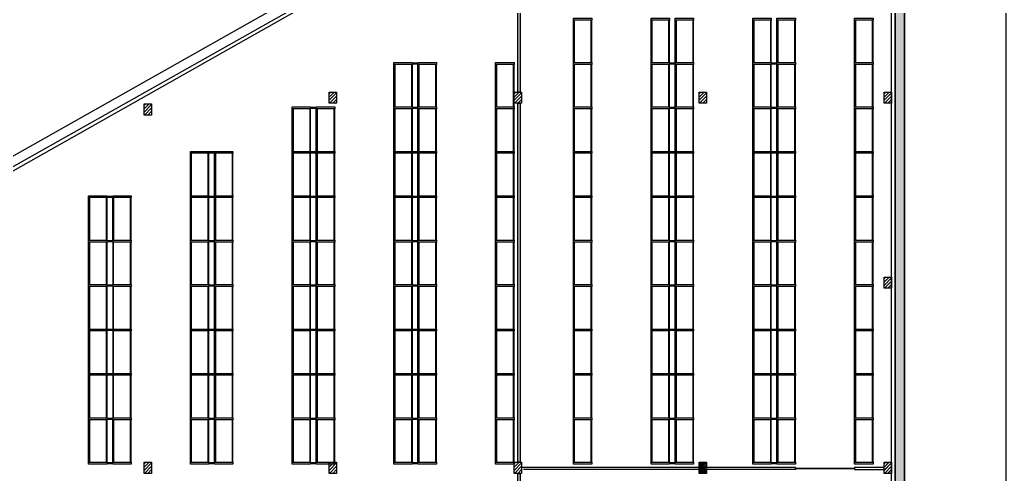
# Model space of a CAD drawing. Header units: millimetres. Extents: x 111.4 to 201.3, y 71.6 to 170.2.
# Drawn here: x 147.9 to 201.3, y 111.8 to 136.3 of the extents above; entities that cross this region are included whole.
import ezdxf

# ---------------------------------------------------------------- set-up
doc = ezdxf.new("R2010")
doc.units = ezdxf.units.MM
doc.layers.add('CIVIL-ARQ', color=8, linetype='Continuous')

# ---------------------------------------------------------------- blocks, each defined once
blk = doc.blocks.new('A$C3E6B7836')
h = blk.add_hatch()
h.set_pattern_fill('ANSI31', color=256, style=0)
h.set_pattern_definition([(45, (-13.37838, -34.88476), (-0.08838835, 0.08838835), [])])
h.paths.add_polyline_path([(-0.2, -0.3), (-0.2, 0.3), (0.2, 0.3), (0.2, -0.3)])
blk.add_lwpolyline([(-0.2, -0.3), (-0.2, 0.3), (0.2, 0.3), (0.2, -0.3), (-0.2, -0.3)])

msp = doc.modelspace()

# ---------------------------------------------------------------- hatches: boundary and pattern name
at = {"layer": 'CIVIL-ARQ'}
h = msp.add_hatch(color=256, dxfattribs=at)
h.dxf.hatch_style = 1
h.paths.add_polyline_path([(192.356796, 81.119852), (192.356796, 81.619852), (195.256796, 81.619852), (195.256796, 149.719852), (192.640485, 149.719852), (192.640485, 150.219852), (195.756796, 150.219852), (195.756796, 81.119852)])
for points in [[(174.856796, 132.419852), (174.856796, 141.819852), (174.976796, 141.819852), (174.976796, 132.419852)], [(174.856796, 112.419852), (174.856796, 131.819852), (174.976796, 131.819852), (174.976796, 112.419852)], [(174.856796, 92.419852), (174.856796, 111.819852), (174.976796, 111.819852), (174.976796, 92.419852)]]:
    msp.add_hatch(color=256, dxfattribs=at).paths.add_polyline_path(points)
h = msp.add_hatch(dxfattribs=at)
h.set_pattern_fill('ANSI31', color=256, style=0)
h.set_pattern_definition([(45, (151.47842, 97.23509), (-0.08838835, 0.08838835), [])])
h.paths.add_polyline_path([(164.656796, 131.819852), (164.656796, 132.419852), (165.056796, 132.419852), (165.056796, 131.819852)])
h = msp.add_hatch(dxfattribs=at)
h.set_pattern_fill('ANSI31', color=256, style=0)
h.set_pattern_definition([(45, (161.47842, 97.23509), (-0.08838835, 0.08838835), [])])
h.paths.add_polyline_path([(174.656796, 131.819852), (174.656796, 132.419852), (175.056796, 132.419852), (175.056796, 131.819852)])
h = msp.add_hatch(dxfattribs=at)
h.set_pattern_fill('ANSI31', color=256, style=0)
h.set_pattern_definition([(45, (171.47842, 97.23509), (-0.08838835, 0.08838835), [])])
h.paths.add_polyline_path([(184.656796, 131.819852), (184.656796, 132.419852), (185.056796, 132.419852), (185.056796, 131.819852)])
h = msp.add_hatch(dxfattribs=at)
h.set_pattern_fill('ANSI31', color=256, style=0)
h.set_pattern_definition([(45, (181.47842, 97.23509), (-0.08838835, 0.08838835), [])])
h.paths.add_polyline_path([(194.656796, 131.819852), (194.656796, 132.419852), (195.056796, 132.419852), (195.056796, 131.819852)])
h = msp.add_hatch(dxfattribs=at)
h.set_pattern_fill('ANSI31', color=256, style=0)
h.set_pattern_definition([(45, (141.47842, 96.59961), (-0.08838835, 0.08838835), [])])
h.paths.add_polyline_path([(154.656796, 131.184368), (154.656796, 131.784368), (155.056796, 131.784368), (155.056796, 131.184368)])
h = msp.add_hatch(dxfattribs=at)
h.set_pattern_fill('ANSI31', color=256, style=0)
h.set_pattern_definition([(45, (181.47842, 87.23509), (-0.08838835, 0.08838835), [])])
h.paths.add_polyline_path([(194.656796, 121.819852), (194.656796, 122.419852), (195.056796, 122.419852), (195.056796, 121.819852)])
h = msp.add_hatch(dxfattribs=at)
h.set_pattern_fill('ANSI31', color=256, style=0)
h.set_pattern_definition([(45, (141.47842, 77.23509), (-0.08838835, 0.08838835), [])])
h.paths.add_polyline_path([(154.656796, 111.819852), (154.656796, 112.419852), (155.056796, 112.419852), (155.056796, 111.819852)])
h = msp.add_hatch(dxfattribs=at)
h.set_pattern_fill('ANSI31', color=256, style=0)
h.set_pattern_definition([(45, (151.47842, 77.23509), (-0.08838835, 0.08838835), [])])
h.paths.add_polyline_path([(164.656796, 111.819852), (164.656796, 112.419852), (165.056796, 112.419852), (165.056796, 111.819852)])
h = msp.add_hatch(dxfattribs=at)
h.set_pattern_fill('ANSI31', color=256, style=0)
h.set_pattern_definition([(45, (171.47842, 77.23509), (-0.08838835, 0.08838835), [])])
h.paths.add_polyline_path([(184.656796, 111.819852), (184.656796, 112.419852), (185.056796, 112.419852), (185.056796, 111.819852)])
h = msp.add_hatch(dxfattribs=at)
h.set_pattern_fill('ANSI31', color=256, style=0)
h.set_pattern_definition([(45, (181.47842, 77.23509), (-0.08838835, 0.08838835), [])])
h.paths.add_polyline_path([(194.656796, 111.819852), (194.656796, 112.419852), (195.056796, 112.419852), (195.056796, 111.819852)])

# ---------------------------------------------------------------- linework, layer by layer
for p, q in [((201.256796, 71.619852), (201.256796, 170.189852)), ((195.756796, 81.119852), (195.756796, 150.219852)), ((195.056796, 81.819852), (195.056796, 149.519852)), ((195.256796, 81.619852), (195.256796, 149.719852)), ((167.307099, 139.541328), (143.356796, 126.020995)), ((167.405418, 139.367163), (143.506796, 125.876005)), ((173.656796, 112.319852), (173.656796, 112.419852)), ((173.656796, 112.419852), (174.656796, 112.419852)), ((174.656796, 112.319852), (173.656796, 112.319852)), ((174.656796, 112.419852), (174.656796, 112.319852)), ((174.656796, 111.819852), (174.656796, 112.419852)), ((174.656796, 112.419852), (175.056796, 112.419852)), ((174.656796, 112.333779), (174.742869, 112.419852)), ((174.656796, 112.157002), (174.919646, 112.419852)), ((174.656796, 111.980225), (175.056796, 112.380225)), ((174.673199, 111.819852), (175.056796, 112.203449)), ((174.849976, 111.819852), (175.056796, 112.026672)), ((175.056796, 112.419852), (175.056796, 111.819852)), ((177.856795, 112.319852), (177.856795, 112.419852)), ((177.856795, 112.419852), (178.856795, 112.419852)), ((178.856795, 112.319852), (177.856795, 112.319852)), ((178.856795, 112.419852), (178.856795, 112.319852)), ((182.056796, 112.319852), (182.056796, 112.419852)), ((182.056796, 112.419852), (183.056796, 112.419852)), ((183.056796, 112.319852), (182.056796, 112.319852)), ((183.056796, 112.419852), (183.056796, 112.319852)), ((183.356796, 112.389852), (183.056796, 112.389852)), ((183.056796, 112.389852), (183.056796, 112.349852)), ((183.056796, 112.349852), (183.356796, 112.349852)), ((183.356795, 112.319852), (183.356795, 112.419852)), ((183.356795, 112.419852), (184.356795, 112.419852)), ((184.356795, 112.319852), (183.356795, 112.319852)), ((183.356796, 112.349852), (183.356796, 112.389852)), ((184.356795, 112.419852), (184.356795, 112.319852)), ((175.056796, 111.819852), (174.656796, 111.819852)), ((174.856796, 92.419852), (174.856796, 111.819852)), ((174.856796, 111.819852), (174.976796, 111.819852)), ((174.976796, 111.819852), (174.976796, 92.419852)), ((175.026752, 111.819852), (175.056796, 111.849895)), ((194.856796, 111.819852), (194.656796, 111.819852)), ((194.856796, 111.819852), (194.656796, 111.819852))]:
    msp.add_line(p, q, dxfattribs=at)
for points in [[(185.206243, 150.219852), (120.556796, 113.724196)], [(192.356796, 81.119852), (192.356796, 81.619852), (195.256796, 81.619852), (195.256796, 149.719852), (192.640485, 149.719852), (192.640485, 150.219852), (195.756796, 150.219852), (195.756796, 81.119852), (192.356796, 81.119852), (192.356796, 81.619852)], [(195.256796, 149.719852), (195.256796, 81.619852), (192.356796, 81.619852), (192.356796, 81.819852), (195.056796, 81.819852), (195.056796, 149.519852)], [(174.856796, 132.419852), (174.856796, 141.819852), (174.976796, 141.819852), (174.976796, 132.419852), (174.856796, 132.419852)], [(164.656796, 131.819852), (164.656796, 132.419852), (165.056796, 132.419852), (165.056796, 131.819852), (164.656796, 131.819852)], [(174.656796, 131.819852), (174.656796, 132.419852), (175.056796, 132.419852), (175.056796, 131.819852), (174.656796, 131.819852)], [(184.656796, 131.819852), (184.656796, 132.419852), (185.056796, 132.419852), (185.056796, 131.819852), (184.656796, 131.819852)], [(194.656796, 131.819852), (194.656796, 132.419852), (195.056796, 132.419852), (195.056796, 131.819852), (194.656796, 131.819852)], [(154.656796, 131.184368), (154.656796, 131.784368), (155.056796, 131.784368), (155.056796, 131.184368), (154.656796, 131.184368)], [(174.856796, 112.419852), (174.856796, 131.819852), (174.976796, 131.819852), (174.976796, 112.419852), (174.856796, 112.419852)], [(194.656796, 121.819852), (194.656796, 122.419852), (195.056796, 122.419852), (195.056796, 121.819852), (194.656796, 121.819852)], [(154.656796, 111.819852), (154.656796, 112.419852), (155.056796, 112.419852), (155.056796, 111.819852), (154.656796, 111.819852)], [(164.656796, 111.819852), (164.656796, 112.419852), (165.056796, 112.419852), (165.056796, 111.819852), (164.656796, 111.819852)], [(176.494956, 112.131896), (175.056796, 112.131896), (175.056796, 112.031896)], [(175.694956, 112.031896), (175.156796, 112.031896)], [(189.856795, 112.031896), (175.694956, 112.031896)], [(189.856795, 112.131896), (176.494956, 112.131896)], [(184.656796, 111.819852), (184.656796, 112.419852), (185.056796, 112.419852), (185.056796, 111.819852), (184.656796, 111.819852)], [(189.856795, 112.131896), (189.856795, 112.031896)], [(193.056796, 112.031896), (194.656796, 112.031896), (194.656796, 112.131896), (193.056796, 112.131896)], [(193.056796, 112.131896), (193.056796, 112.031896)], [(194.656796, 111.819852), (194.656796, 112.419852), (195.056796, 112.419852), (195.056796, 111.819852), (194.656796, 111.819852)]]:
    msp.add_lwpolyline(points, dxfattribs=at)
for points in [[(178.856795, 136.419852), (178.856795, 136.319852), (177.856795, 136.319852), (177.856795, 136.419852)], [(177.906795, 136.319852), (177.906795, 134.019852), (177.856795, 134.019852), (177.856795, 136.319852)], [(178.806795, 136.319852), (178.806795, 134.019852), (178.856795, 134.019852), (178.856795, 136.319852)], [(183.056796, 136.419852), (183.056796, 136.319852), (182.056796, 136.319852), (182.056796, 136.419852)], [(182.106796, 136.319852), (182.106796, 134.019852), (182.056796, 134.019852), (182.056796, 136.319852)], [(183.006796, 136.319852), (183.006796, 134.019852), (183.056796, 134.019852), (183.056796, 136.319852)], [(184.356795, 136.419852), (184.356795, 136.319852), (183.356795, 136.319852), (183.356795, 136.419852)], [(183.406795, 136.319852), (183.406795, 134.019852), (183.356795, 134.019852), (183.356795, 136.319852)], [(184.306795, 136.319852), (184.306795, 134.019852), (184.356795, 134.019852), (184.356795, 136.319852)], [(188.556796, 136.419852), (188.556796, 136.319852), (187.556796, 136.319852), (187.556796, 136.419852)], [(187.606796, 136.319852), (187.606796, 134.019852), (187.556796, 134.019852), (187.556796, 136.319852)], [(188.506796, 136.319852), (188.506796, 134.019852), (188.556796, 134.019852), (188.556796, 136.319852)], [(189.856795, 136.419852), (189.856795, 136.319852), (188.856795, 136.319852), (188.856795, 136.419852)], [(188.906795, 136.319852), (188.906795, 134.019852), (188.856795, 134.019852), (188.856795, 136.319852)], [(189.806795, 136.319852), (189.806795, 134.019852), (189.856795, 134.019852), (189.856795, 136.319852)], [(194.056796, 136.419852), (194.056796, 136.319852), (193.056796, 136.319852), (193.056796, 136.419852)], [(193.106796, 136.319852), (193.106796, 134.019852), (193.056796, 134.019852), (193.056796, 136.319852)], [(194.006796, 136.319852), (194.006796, 134.019852), (194.056796, 134.019852), (194.056796, 136.319852)], [(169.156796, 134.019852), (169.156796, 133.919852), (168.156796, 133.919852), (168.156796, 134.019852)], [(168.206796, 133.919852), (168.206796, 131.619852), (168.156796, 131.619852), (168.156796, 133.919852)], [(169.106796, 133.919852), (169.106796, 131.619852), (169.156796, 131.619852), (169.156796, 133.919852)], [(169.456796, 133.949852), (169.456796, 133.989852), (169.156796, 133.989852), (169.156796, 133.949852)], [(170.456795, 134.019852), (170.456795, 133.919852), (169.456795, 133.919852), (169.456795, 134.019852)], [(169.506795, 133.919852), (169.506795, 131.619852), (169.456795, 131.619852), (169.456795, 133.919852)], [(170.406795, 133.919852), (170.406795, 131.619852), (170.456795, 131.619852), (170.456795, 133.919852)], [(174.656796, 134.019852), (174.656796, 133.919852), (173.656796, 133.919852), (173.656796, 134.019852)], [(173.706796, 133.919852), (173.706796, 131.619852), (173.656796, 131.619852), (173.656796, 133.919852)], [(174.606796, 133.919852), (174.606796, 131.619852), (174.656796, 131.619852), (174.656796, 133.919852)], [(178.856795, 134.019852), (178.856795, 133.919852), (177.856795, 133.919852), (177.856795, 134.019852)], [(177.906795, 133.919852), (177.906795, 131.619852), (177.856795, 131.619852), (177.856795, 133.919852)], [(178.806795, 133.919852), (178.806795, 131.619852), (178.856795, 131.619852), (178.856795, 133.919852)], [(183.056796, 134.019852), (183.056796, 133.919852), (182.056796, 133.919852), (182.056796, 134.019852)], [(182.106796, 133.919852), (182.106796, 131.619852), (182.056796, 131.619852), (182.056796, 133.919852)], [(183.006796, 133.919852), (183.006796, 131.619852), (183.056796, 131.619852), (183.056796, 133.919852)], [(183.356796, 133.949852), (183.356796, 133.989852), (183.056796, 133.989852), (183.056796, 133.949852)], [(184.356795, 134.019852), (184.356795, 133.919852), (183.356795, 133.919852), (183.356795, 134.019852)], [(183.406795, 133.919852), (183.406795, 131.619852), (183.356795, 131.619852), (183.356795, 133.919852)], [(184.306795, 133.919852), (184.306795, 131.619852), (184.356795, 131.619852), (184.356795, 133.919852)], [(188.556796, 134.019852), (188.556796, 133.919852), (187.556796, 133.919852), (187.556796, 134.019852)], [(187.606796, 133.919852), (187.606796, 131.619852), (187.556796, 131.619852), (187.556796, 133.919852)], [(188.506796, 133.919852), (188.506796, 131.619852), (188.556796, 131.619852), (188.556796, 133.919852)], [(188.856796, 133.949852), (188.856796, 133.989852), (188.556796, 133.989852), (188.556796, 133.949852)], [(189.856795, 134.019852), (189.856795, 133.919852), (188.856795, 133.919852), (188.856795, 134.019852)], [(188.906795, 133.919852), (188.906795, 131.619852), (188.856795, 131.619852), (188.856795, 133.919852)], [(189.806795, 133.919852), (189.806795, 131.619852), (189.856795, 131.619852), (189.856795, 133.919852)], [(194.056796, 134.019852), (194.056796, 133.919852), (193.056796, 133.919852), (193.056796, 134.019852)], [(193.106796, 133.919852), (193.106796, 131.619852), (193.056796, 131.619852), (193.056796, 133.919852)], [(194.006796, 133.919852), (194.006796, 131.619852), (194.056796, 131.619852), (194.056796, 133.919852)], [(163.656796, 131.619852), (163.656796, 131.519852), (162.656796, 131.519852), (162.656796, 131.619852)], [(162.706796, 131.519852), (162.706796, 129.219852), (162.656796, 129.219852), (162.656796, 131.519852)], [(163.606796, 131.519852), (163.606796, 129.219852), (163.656796, 129.219852), (163.656796, 131.519852)], [(163.956796, 131.549852), (163.956796, 131.589852), (163.656796, 131.589852), (163.656796, 131.549852)], [(164.956795, 131.619852), (164.956795, 131.519852), (163.956795, 131.519852), (163.956795, 131.619852)], [(164.006795, 131.519852), (164.006795, 129.219852), (163.956795, 129.219852), (163.956795, 131.519852)], [(164.906795, 131.519852), (164.906795, 129.219852), (164.956795, 129.219852), (164.956795, 131.519852)], [(169.156796, 131.619852), (169.156796, 131.519852), (168.156796, 131.519852), (168.156796, 131.619852)], [(168.206796, 131.519852), (168.206796, 129.219852), (168.156796, 129.219852), (168.156796, 131.519852)], [(169.106796, 131.519852), (169.106796, 129.219852), (169.156796, 129.219852), (169.156796, 131.519852)], [(169.456796, 131.549852), (169.456796, 131.589852), (169.156796, 131.589852), (169.156796, 131.549852)], [(170.456795, 131.619852), (170.456795, 131.519852), (169.456795, 131.519852), (169.456795, 131.619852)], [(169.506795, 131.519852), (169.506795, 129.219852), (169.456795, 129.219852), (169.456795, 131.519852)], [(170.406795, 131.519852), (170.406795, 129.219852), (170.456795, 129.219852), (170.456795, 131.519852)], [(174.656796, 131.619852), (174.656796, 131.519852), (173.656796, 131.519852), (173.656796, 131.619852)], [(174.656796, 131.619852), (174.656796, 131.519852), (173.656796, 131.519852), (173.656796, 131.619852)], [(173.706796, 131.519852), (173.706796, 129.219852), (173.656796, 129.219852), (173.656796, 131.519852)], [(174.606796, 131.519852), (174.606796, 129.219852), (174.656796, 129.219852), (174.656796, 131.519852)], [(178.856795, 131.619852), (178.856795, 131.519852), (177.856795, 131.519852), (177.856795, 131.619852)], [(178.856795, 131.619852), (178.856795, 131.519852), (177.856795, 131.519852), (177.856795, 131.619852)], [(177.906795, 131.519852), (177.906795, 129.219852), (177.856795, 129.219852), (177.856795, 131.519852)], [(178.806795, 131.519852), (178.806795, 129.219852), (178.856795, 129.219852), (178.856795, 131.519852)], [(183.056796, 131.619852), (183.056796, 131.519852), (182.056796, 131.519852), (182.056796, 131.619852)], [(183.056796, 131.619852), (183.056796, 131.519852), (182.056796, 131.519852), (182.056796, 131.619852)], [(182.106796, 131.519852), (182.106796, 129.219852), (182.056796, 129.219852), (182.056796, 131.519852)], [(183.006796, 131.519852), (183.006796, 129.219852), (183.056796, 129.219852), (183.056796, 131.519852)], [(183.356796, 131.549852), (183.356796, 131.589852), (183.056796, 131.589852), (183.056796, 131.549852)], [(183.356796, 131.549852), (183.356796, 131.589852), (183.056796, 131.589852), (183.056796, 131.549852)], [(184.356795, 131.619852), (184.356795, 131.519852), (183.356795, 131.519852), (183.356795, 131.619852)], [(184.356795, 131.619852), (184.356795, 131.519852), (183.356795, 131.519852), (183.356795, 131.619852)], [(183.406795, 131.519852), (183.406795, 129.219852), (183.356795, 129.219852), (183.356795, 131.519852)], [(184.306795, 131.519852), (184.306795, 129.219852), (184.356795, 129.219852), (184.356795, 131.519852)], [(188.556796, 131.619852), (188.556796, 131.519852), (187.556796, 131.519852), (187.556796, 131.619852)], [(188.556796, 131.619852), (188.556796, 131.519852), (187.556796, 131.519852), (187.556796, 131.619852)], [(187.606796, 131.519852), (187.606796, 129.219852), (187.556796, 129.219852), (187.556796, 131.519852)], [(188.506796, 131.519852), (188.506796, 129.219852), (188.556796, 129.219852), (188.556796, 131.519852)], [(188.856796, 131.549852), (188.856796, 131.589852), (188.556796, 131.589852), (188.556796, 131.549852)], [(188.856796, 131.549852), (188.856796, 131.589852), (188.556796, 131.589852), (188.556796, 131.549852)], [(189.856795, 131.619852), (189.856795, 131.519852), (188.856795, 131.519852), (188.856795, 131.619852)], [(189.856795, 131.619852), (189.856795, 131.519852), (188.856795, 131.519852), (188.856795, 131.619852)], [(188.906795, 131.519852), (188.906795, 129.219852), (188.856795, 129.219852), (188.856795, 131.519852)], [(189.806795, 131.519852), (189.806795, 129.219852), (189.856795, 129.219852), (189.856795, 131.519852)], [(194.056796, 131.619852), (194.056796, 131.519852), (193.056796, 131.519852), (193.056796, 131.619852)], [(194.056796, 131.619852), (194.056796, 131.519852), (193.056796, 131.519852), (193.056796, 131.619852)], [(193.106796, 131.519852), (193.106796, 129.219852), (193.056796, 129.219852), (193.056796, 131.519852)], [(194.006796, 131.519852), (194.006796, 129.219852), (194.056796, 129.219852), (194.056796, 131.519852)], [(158.156796, 129.219852), (158.156796, 129.119852), (157.156796, 129.119852), (157.156796, 129.219852)], [(157.206796, 129.119852), (157.206796, 126.819852), (157.156796, 126.819852), (157.156796, 129.119852)], [(158.106796, 129.119852), (158.106796, 126.819852), (158.156796, 126.819852), (158.156796, 129.119852)], [(158.456796, 129.149852), (158.456796, 129.189852), (158.156796, 129.189852), (158.156796, 129.149852)], [(159.456795, 129.219852), (159.456795, 129.119852), (158.456795, 129.119852), (158.456795, 129.219852)], [(158.506795, 129.119852), (158.506795, 126.819852), (158.456795, 126.819852), (158.456795, 129.119852)], [(159.406795, 129.119852), (159.406795, 126.819852), (159.456795, 126.819852), (159.456795, 129.119852)], [(163.656796, 129.219852), (163.656796, 129.119852), (162.656796, 129.119852), (162.656796, 129.219852)], [(162.706796, 129.119852), (162.706796, 126.819852), (162.656796, 126.819852), (162.656796, 129.119852)], [(163.606796, 129.119852), (163.606796, 126.819852), (163.656796, 126.819852), (163.656796, 129.119852)], [(163.956796, 129.149852), (163.956796, 129.189852), (163.656796, 129.189852), (163.656796, 129.149852)], [(164.956795, 129.219852), (164.956795, 129.119852), (163.956795, 129.119852), (163.956795, 129.219852)], [(164.006795, 129.119852), (164.006795, 126.819852), (163.956795, 126.819852), (163.956795, 129.119852)], [(164.906795, 129.119852), (164.906795, 126.819852), (164.956795, 126.819852), (164.956795, 129.119852)], [(169.156796, 129.219852), (169.156796, 129.119852), (168.156796, 129.119852), (168.156796, 129.219852)], [(168.206796, 129.119852), (168.206796, 126.819852), (168.156796, 126.819852), (168.156796, 129.119852)], [(169.106796, 129.119852), (169.106796, 126.819852), (169.156796, 126.819852), (169.156796, 129.119852)], [(169.456796, 129.149852), (169.456796, 129.189852), (169.156796, 129.189852), (169.156796, 129.149852)], [(170.456795, 129.219852), (170.456795, 129.119852), (169.456795, 129.119852), (169.456795, 129.219852)], [(169.506795, 129.119852), (169.506795, 126.819852), (169.456795, 126.819852), (169.456795, 129.119852)], [(170.406795, 129.119852), (170.406795, 126.819852), (170.456795, 126.819852), (170.456795, 129.119852)], [(174.656796, 129.219852), (174.656796, 129.119852), (173.656796, 129.119852), (173.656796, 129.219852)], [(173.706796, 129.119852), (173.706796, 126.819852), (173.656796, 126.819852), (173.656796, 129.119852)], [(174.606796, 129.119852), (174.606796, 126.819852), (174.656796, 126.819852), (174.656796, 129.119852)], [(178.856795, 129.219852), (178.856795, 129.119852), (177.856795, 129.119852), (177.856795, 129.219852)], [(177.906795, 129.119852), (177.906795, 126.819852), (177.856795, 126.819852), (177.856795, 129.119852)], [(178.806795, 129.119852), (178.806795, 126.819852), (178.856795, 126.819852), (178.856795, 129.119852)], [(183.056796, 129.219852), (183.056796, 129.119852), (182.056796, 129.119852), (182.056796, 129.219852)], [(182.106796, 129.119852), (182.106796, 126.819852), (182.056796, 126.819852), (182.056796, 129.119852)], [(183.006796, 129.119852), (183.006796, 126.819852), (183.056796, 126.819852), (183.056796, 129.119852)], [(183.356796, 129.149852), (183.356796, 129.189852), (183.056796, 129.189852), (183.056796, 129.149852)], [(184.356795, 129.219852), (184.356795, 129.119852), (183.356795, 129.119852), (183.356795, 129.219852)], [(183.406795, 129.119852), (183.406795, 126.819852), (183.356795, 126.819852), (183.356795, 129.119852)], [(184.306795, 129.119852), (184.306795, 126.819852), (184.356795, 126.819852), (184.356795, 129.119852)], [(188.556796, 129.219852), (188.556796, 129.119852), (187.556796, 129.119852), (187.556796, 129.219852)], [(187.606796, 129.119852), (187.606796, 126.819852), (187.556796, 126.819852), (187.556796, 129.119852)], [(188.506796, 129.119852), (188.506796, 126.819852), (188.556796, 126.819852), (188.556796, 129.119852)], [(188.856796, 129.149852), (188.856796, 129.189852), (188.556796, 129.189852), (188.556796, 129.149852)], [(189.856795, 129.219852), (189.856795, 129.119852), (188.856795, 129.119852), (188.856795, 129.219852)], [(188.906795, 129.119852), (188.906795, 126.819852), (188.856795, 126.819852), (188.856795, 129.119852)], [(189.806795, 129.119852), (189.806795, 126.819852), (189.856795, 126.819852), (189.856795, 129.119852)], [(194.056796, 129.219852), (194.056796, 129.119852), (193.056796, 129.119852), (193.056796, 129.219852)], [(193.106796, 129.119852), (193.106796, 126.819852), (193.056796, 126.819852), (193.056796, 129.119852)], [(194.006796, 129.119852), (194.006796, 126.819852), (194.056796, 126.819852), (194.056796, 129.119852)], [(152.656796, 126.819852), (152.656796, 126.719852), (151.656796, 126.719852), (151.656796, 126.819852)], [(151.706796, 126.719852), (151.706796, 124.419852), (151.656796, 124.419852), (151.656796, 126.719852)], [(152.606796, 126.719852), (152.606796, 124.419852), (152.656796, 124.419852), (152.656796, 126.719852)], [(152.956796, 126.749852), (152.956796, 126.789852), (152.656796, 126.789852), (152.656796, 126.749852)], [(153.956795, 126.819852), (153.956795, 126.719852), (152.956795, 126.719852), (152.956795, 126.819852)], [(153.006795, 126.719852), (153.006795, 124.419852), (152.956795, 124.419852), (152.956795, 126.719852)], [(153.906795, 126.719852), (153.906795, 124.419852), (153.956795, 124.419852), (153.956795, 126.719852)], [(158.156796, 126.819852), (158.156796, 126.719852), (157.156796, 126.719852), (157.156796, 126.819852)], [(157.206796, 126.719852), (157.206796, 124.419852), (157.156796, 124.419852), (157.156796, 126.719852)], [(158.106796, 126.719852), (158.106796, 124.419852), (158.156796, 124.419852), (158.156796, 126.719852)], [(158.456796, 126.749852), (158.456796, 126.789852), (158.156796, 126.789852), (158.156796, 126.749852)], [(159.456795, 126.819852), (159.456795, 126.719852), (158.456795, 126.719852), (158.456795, 126.819852)], [(158.506795, 126.719852), (158.506795, 124.419852), (158.456795, 124.419852), (158.456795, 126.719852)], [(159.406795, 126.719852), (159.406795, 124.419852), (159.456795, 124.419852), (159.456795, 126.719852)], [(163.656796, 126.819852), (163.656796, 126.719852), (162.656796, 126.719852), (162.656796, 126.819852)], [(162.706796, 126.719852), (162.706796, 124.419852), (162.656796, 124.419852), (162.656796, 126.719852)], [(163.606796, 126.719852), (163.606796, 124.419852), (163.656796, 124.419852), (163.656796, 126.719852)], [(163.956796, 126.749852), (163.956796, 126.789852), (163.656796, 126.789852), (163.656796, 126.749852)], [(164.956795, 126.819852), (164.956795, 126.719852), (163.956795, 126.719852), (163.956795, 126.819852)], [(164.006795, 126.719852), (164.006795, 124.419852), (163.956795, 124.419852), (163.956795, 126.719852)], [(164.906795, 126.719852), (164.906795, 124.419852), (164.956795, 124.419852), (164.956795, 126.719852)], [(169.156796, 126.819852), (169.156796, 126.719852), (168.156796, 126.719852), (168.156796, 126.819852)], [(168.206796, 126.719852), (168.206796, 124.419852), (168.156796, 124.419852), (168.156796, 126.719852)], [(169.106796, 126.719852), (169.106796, 124.419852), (169.156796, 124.419852), (169.156796, 126.719852)], [(169.456796, 126.749852), (169.456796, 126.789852), (169.156796, 126.789852), (169.156796, 126.749852)], [(170.456795, 126.819852), (170.456795, 126.719852), (169.456795, 126.719852), (169.456795, 126.819852)], [(169.506795, 126.719852), (169.506795, 124.419852), (169.456795, 124.419852), (169.456795, 126.719852)], [(170.406795, 126.719852), (170.406795, 124.419852), (170.456795, 124.419852), (170.456795, 126.719852)], [(174.656796, 126.819852), (174.656796, 126.719852), (173.656796, 126.719852), (173.656796, 126.819852)], [(173.706796, 126.719852), (173.706796, 124.419852), (173.656796, 124.419852), (173.656796, 126.719852)], [(174.606796, 126.719852), (174.606796, 124.419852), (174.656796, 124.419852), (174.656796, 126.719852)], [(178.856795, 126.819852), (178.856795, 126.719852), (177.856795, 126.719852), (177.856795, 126.819852)], [(177.906795, 126.719852), (177.906795, 124.419852), (177.856795, 124.419852), (177.856795, 126.719852)], [(178.806795, 126.719852), (178.806795, 124.419852), (178.856795, 124.419852), (178.856795, 126.719852)], [(183.056796, 126.819852), (183.056796, 126.719852), (182.056796, 126.719852), (182.056796, 126.819852)], [(182.106796, 126.719852), (182.106796, 124.419852), (182.056796, 124.419852), (182.056796, 126.719852)], [(183.006796, 126.719852), (183.006796, 124.419852), (183.056796, 124.419852), (183.056796, 126.719852)], [(183.356796, 126.749852), (183.356796, 126.789852), (183.056796, 126.789852), (183.056796, 126.749852)], [(184.356795, 126.819852), (184.356795, 126.719852), (183.356795, 126.719852), (183.356795, 126.819852)], [(183.406795, 126.719852), (183.406795, 124.419852), (183.356795, 124.419852), (183.356795, 126.719852)], [(184.306795, 126.719852), (184.306795, 124.419852), (184.356795, 124.419852), (184.356795, 126.719852)], [(188.556796, 126.819852), (188.556796, 126.719852), (187.556796, 126.719852), (187.556796, 126.819852)], [(187.606796, 126.719852), (187.606796, 124.419852), (187.556796, 124.419852), (187.556796, 126.719852)], [(188.506796, 126.719852), (188.506796, 124.419852), (188.556796, 124.419852), (188.556796, 126.719852)], [(188.856796, 126.749852), (188.856796, 126.789852), (188.556796, 126.789852), (188.556796, 126.749852)], [(189.856795, 126.819852), (189.856795, 126.719852), (188.856795, 126.719852), (188.856795, 126.819852)], [(188.906795, 126.719852), (188.906795, 124.419852), (188.856795, 124.419852), (188.856795, 126.719852)], [(189.806795, 126.719852), (189.806795, 124.419852), (189.856795, 124.419852), (189.856795, 126.719852)], [(194.056796, 126.819852), (194.056796, 126.719852), (193.056796, 126.719852), (193.056796, 126.819852)], [(193.106796, 126.719852), (193.106796, 124.419852), (193.056796, 124.419852), (193.056796, 126.719852)], [(194.006796, 126.719852), (194.006796, 124.419852), (194.056796, 124.419852), (194.056796, 126.719852)], [(152.656796, 124.419852), (152.656796, 124.319852), (151.656796, 124.319852), (151.656796, 124.419852)], [(151.706796, 124.319852), (151.706796, 122.019852), (151.656796, 122.019852), (151.656796, 124.319852)], [(152.606796, 124.319852), (152.606796, 122.019852), (152.656796, 122.019852), (152.656796, 124.319852)], [(152.956796, 124.349852), (152.956796, 124.389852), (152.656796, 124.389852), (152.656796, 124.349852)], [(153.956795, 124.419852), (153.956795, 124.319852), (152.956795, 124.319852), (152.956795, 124.419852)], [(152.956795, 124.319852), (152.956795, 122.019852), (153.006795, 122.019852), (153.006795, 124.319852)], [(153.906795, 124.319852), (153.906795, 122.019852), (153.956795, 122.019852), (153.956795, 124.319852)], [(158.156796, 124.419852), (158.156796, 124.319852), (157.156796, 124.319852), (157.156796, 124.419852)], [(157.206796, 124.319852), (157.206796, 122.019852), (157.156796, 122.019852), (157.156796, 124.319852)], [(158.106796, 124.319852), (158.106796, 122.019852), (158.156796, 122.019852), (158.156796, 124.319852)], [(158.456796, 124.349852), (158.456796, 124.389852), (158.156796, 124.389852), (158.156796, 124.349852)], [(159.456795, 124.419852), (159.456795, 124.319852), (158.456795, 124.319852), (158.456795, 124.419852)], [(158.506795, 124.319852), (158.506795, 122.019852), (158.456795, 122.019852), (158.456795, 124.319852)], [(159.406795, 124.319852), (159.406795, 122.019852), (159.456795, 122.019852), (159.456795, 124.319852)], [(163.656796, 124.419852), (163.656796, 124.319852), (162.656796, 124.319852), (162.656796, 124.419852)], [(162.706796, 124.319852), (162.706796, 122.019852), (162.656796, 122.019852), (162.656796, 124.319852)], [(163.606796, 124.319852), (163.606796, 122.019852), (163.656796, 122.019852), (163.656796, 124.319852)], [(163.956796, 124.349852), (163.956796, 124.389852), (163.656796, 124.389852), (163.656796, 124.349852)], [(164.956795, 124.419852), (164.956795, 124.319852), (163.956795, 124.319852), (163.956795, 124.419852)], [(164.006795, 124.319852), (164.006795, 122.019852), (163.956795, 122.019852), (163.956795, 124.319852)], [(164.906795, 124.319852), (164.906795, 122.019852), (164.956795, 122.019852), (164.956795, 124.319852)], [(169.156796, 124.419852), (169.156796, 124.319852), (168.156796, 124.319852), (168.156796, 124.419852)], [(168.206796, 124.319852), (168.206796, 122.019852), (168.156796, 122.019852), (168.156796, 124.319852)], [(169.106796, 124.319852), (169.106796, 122.019852), (169.156796, 122.019852), (169.156796, 124.319852)], [(169.456796, 124.349852), (169.456796, 124.389852), (169.156796, 124.389852), (169.156796, 124.349852)], [(170.456795, 124.419852), (170.456795, 124.319852), (169.456795, 124.319852), (169.456795, 124.419852)], [(169.506795, 124.319852), (169.506795, 122.019852), (169.456795, 122.019852), (169.456795, 124.319852)], [(170.406795, 124.319852), (170.406795, 122.019852), (170.456795, 122.019852), (170.456795, 124.319852)], [(174.656796, 124.419852), (174.656796, 124.319852), (173.656796, 124.319852), (173.656796, 124.419852)], [(173.706796, 124.319852), (173.706796, 122.019852), (173.656796, 122.019852), (173.656796, 124.319852)], [(174.606796, 124.319852), (174.606796, 122.019852), (174.656796, 122.019852), (174.656796, 124.319852)], [(178.856795, 124.419852), (178.856795, 124.319852), (177.856795, 124.319852), (177.856795, 124.419852)], [(177.906795, 124.319852), (177.906795, 122.019852), (177.856795, 122.019852), (177.856795, 124.319852)], [(178.806795, 124.319852), (178.806795, 122.019852), (178.856795, 122.019852), (178.856795, 124.319852)], [(183.056796, 124.419852), (183.056796, 124.319852), (182.056796, 124.319852), (182.056796, 124.419852)], [(182.106796, 124.319852), (182.106796, 122.019852), (182.056796, 122.019852), (182.056796, 124.319852)], [(183.006796, 124.319852), (183.006796, 122.019852), (183.056796, 122.019852), (183.056796, 124.319852)], [(183.356796, 124.349852), (183.356796, 124.389852), (183.056796, 124.389852), (183.056796, 124.349852)], [(184.356795, 124.419852), (184.356795, 124.319852), (183.356795, 124.319852), (183.356795, 124.419852)], [(183.406795, 124.319852), (183.406795, 122.019852), (183.356795, 122.019852), (183.356795, 124.319852)], [(184.306795, 124.319852), (184.306795, 122.019852), (184.356795, 122.019852), (184.356795, 124.319852)], [(188.556796, 124.419852), (188.556796, 124.319852), (187.556796, 124.319852), (187.556796, 124.419852)], [(187.606796, 124.319852), (187.606796, 122.019852), (187.556796, 122.019852), (187.556796, 124.319852)], [(188.506796, 124.319852), (188.506796, 122.019852), (188.556796, 122.019852), (188.556796, 124.319852)], [(188.856796, 124.349852), (188.856796, 124.389852), (188.556796, 124.389852), (188.556796, 124.349852)], [(189.856795, 124.419852), (189.856795, 124.319852), (188.856795, 124.319852), (188.856795, 124.419852)], [(188.906795, 124.319852), (188.906795, 122.019852), (188.856795, 122.019852), (188.856795, 124.319852)], [(189.806795, 124.319852), (189.806795, 122.019852), (189.856795, 122.019852), (189.856795, 124.319852)], [(194.056796, 124.419852), (194.056796, 124.319852), (193.056796, 124.319852), (193.056796, 124.419852)], [(193.106796, 124.319852), (193.106796, 122.019852), (193.056796, 122.019852), (193.056796, 124.319852)], [(194.006796, 124.319852), (194.006796, 122.019852), (194.056796, 122.019852), (194.056796, 124.319852)], [(152.656796, 122.019852), (152.656796, 121.919852), (151.656796, 121.919852), (151.656796, 122.019852)], [(151.706796, 121.919852), (151.706796, 119.619852), (151.656796, 119.619852), (151.656796, 121.919852)], [(152.606796, 121.919852), (152.606796, 119.619852), (152.656796, 119.619852), (152.656796, 121.919852)], [(152.956796, 121.949852), (152.956796, 121.989852), (152.656796, 121.989852), (152.656796, 121.949852)], [(153.956795, 122.019852), (153.956795, 121.919852), (152.956795, 121.919852), (152.956795, 122.019852)], [(152.956795, 121.919852), (152.956795, 119.619852), (153.006795, 119.619852), (153.006795, 121.919852)], [(153.906795, 121.919852), (153.906795, 119.619852), (153.956795, 119.619852), (153.956795, 121.919852)], [(158.156796, 122.019852), (158.156796, 121.919852), (157.156796, 121.919852), (157.156796, 122.019852)], [(157.206796, 121.919852), (157.206796, 119.619852), (157.156796, 119.619852), (157.156796, 121.919852)], [(158.106796, 121.919852), (158.106796, 119.619852), (158.156796, 119.619852), (158.156796, 121.919852)], [(158.456796, 121.949852), (158.456796, 121.989852), (158.156796, 121.989852), (158.156796, 121.949852)], [(159.456795, 122.019852), (159.456795, 121.919852), (158.456795, 121.919852), (158.456795, 122.019852)], [(158.506795, 121.919852), (158.506795, 119.619852), (158.456795, 119.619852), (158.456795, 121.919852)], [(159.406795, 121.919852), (159.406795, 119.619852), (159.456795, 119.619852), (159.456795, 121.919852)], [(163.656796, 122.019852), (163.656796, 121.919852), (162.656796, 121.919852), (162.656796, 122.019852)], [(162.706796, 121.919852), (162.706796, 119.619852), (162.656796, 119.619852), (162.656796, 121.919852)], [(163.606796, 121.919852), (163.606796, 119.619852), (163.656796, 119.619852), (163.656796, 121.919852)], [(163.956796, 121.949852), (163.956796, 121.989852), (163.656796, 121.989852), (163.656796, 121.949852)], [(164.956795, 122.019852), (164.956795, 121.919852), (163.956795, 121.919852), (163.956795, 122.019852)], [(164.006795, 121.919852), (164.006795, 119.619852), (163.956795, 119.619852), (163.956795, 121.919852)], [(164.906795, 121.919852), (164.906795, 119.619852), (164.956795, 119.619852), (164.956795, 121.919852)], [(169.156796, 122.019852), (169.156796, 121.919852), (168.156796, 121.919852), (168.156796, 122.019852)], [(168.206796, 121.919852), (168.206796, 119.619852), (168.156796, 119.619852), (168.156796, 121.919852)], [(169.106796, 121.919852), (169.106796, 119.619852), (169.156796, 119.619852), (169.156796, 121.919852)], [(169.456796, 121.949852), (169.456796, 121.989852), (169.156796, 121.989852), (169.156796, 121.949852)], [(170.456795, 122.019852), (170.456795, 121.919852), (169.456795, 121.919852), (169.456795, 122.019852)], [(169.506795, 121.919852), (169.506795, 119.619852), (169.456795, 119.619852), (169.456795, 121.919852)], [(170.406795, 121.919852), (170.406795, 119.619852), (170.456795, 119.619852), (170.456795, 121.919852)], [(174.656796, 122.019852), (174.656796, 121.919852), (173.656796, 121.919852), (173.656796, 122.019852)], [(173.706796, 121.919852), (173.706796, 119.619852), (173.656796, 119.619852), (173.656796, 121.919852)], [(174.606796, 121.919852), (174.606796, 119.619852), (174.656796, 119.619852), (174.656796, 121.919852)], [(178.856795, 122.019852), (178.856795, 121.919852), (177.856795, 121.919852), (177.856795, 122.019852)], [(177.906795, 121.919852), (177.906795, 119.619852), (177.856795, 119.619852), (177.856795, 121.919852)], [(178.806795, 121.919852), (178.806795, 119.619852), (178.856795, 119.619852), (178.856795, 121.919852)], [(183.056796, 122.019852), (183.056796, 121.919852), (182.056796, 121.919852), (182.056796, 122.019852)], [(182.106796, 121.919852), (182.106796, 119.619852), (182.056796, 119.619852), (182.056796, 121.919852)], [(183.006796, 121.919852), (183.006796, 119.619852), (183.056796, 119.619852), (183.056796, 121.919852)], [(183.356796, 121.949852), (183.356796, 121.989852), (183.056796, 121.989852), (183.056796, 121.949852)], [(184.356795, 122.019852), (184.356795, 121.919852), (183.356795, 121.919852), (183.356795, 122.019852)], [(183.406795, 121.919852), (183.406795, 119.619852), (183.356795, 119.619852), (183.356795, 121.919852)], [(184.306795, 121.919852), (184.306795, 119.619852), (184.356795, 119.619852), (184.356795, 121.919852)], [(188.556796, 122.019852), (188.556796, 121.919852), (187.556796, 121.919852), (187.556796, 122.019852)], [(187.606796, 121.919852), (187.606796, 119.619852), (187.556796, 119.619852), (187.556796, 121.919852)], [(188.506796, 121.919852), (188.506796, 119.619852), (188.556796, 119.619852), (188.556796, 121.919852)], [(188.856796, 121.949852), (188.856796, 121.989852), (188.556796, 121.989852), (188.556796, 121.949852)], [(189.856795, 122.019852), (189.856795, 121.919852), (188.856795, 121.919852), (188.856795, 122.019852)], [(188.906795, 121.919852), (188.906795, 119.619852), (188.856795, 119.619852), (188.856795, 121.919852)], [(189.806795, 121.919852), (189.806795, 119.619852), (189.856795, 119.619852), (189.856795, 121.919852)], [(194.056796, 122.019852), (194.056796, 121.919852), (193.056796, 121.919852), (193.056796, 122.019852)], [(193.106796, 121.919852), (193.106796, 119.619852), (193.056796, 119.619852), (193.056796, 121.919852)], [(194.006796, 121.919852), (194.006796, 119.619852), (194.056796, 119.619852), (194.056796, 121.919852)], [(152.656796, 119.619852), (152.656796, 119.519852), (151.656796, 119.519852), (151.656796, 119.619852)], [(151.706796, 119.519852), (151.706796, 117.219852), (151.656796, 117.219852), (151.656796, 119.519852)], [(152.606796, 119.519852), (152.606796, 117.219852), (152.656796, 117.219852), (152.656796, 119.519852)], [(152.956796, 119.549852), (152.956796, 119.589852), (152.656796, 119.589852), (152.656796, 119.549852)], [(153.956795, 119.619852), (153.956795, 119.519852), (152.956795, 119.519852), (152.956795, 119.619852)], [(152.956795, 119.519852), (152.956795, 117.219852), (153.006795, 117.219852), (153.006795, 119.519852)], [(153.906795, 119.519852), (153.906795, 117.219852), (153.956795, 117.219852), (153.956795, 119.519852)], [(158.156796, 119.619852), (158.156796, 119.519852), (157.156796, 119.519852), (157.156796, 119.619852)], [(157.206796, 119.519852), (157.206796, 117.219852), (157.156796, 117.219852), (157.156796, 119.519852)], [(158.106796, 119.519852), (158.106796, 117.219852), (158.156796, 117.219852), (158.156796, 119.519852)], [(158.456796, 119.549852), (158.456796, 119.589852), (158.156796, 119.589852), (158.156796, 119.549852)], [(159.456795, 119.619852), (159.456795, 119.519852), (158.456795, 119.519852), (158.456795, 119.619852)], [(158.506795, 119.519852), (158.506795, 117.219852), (158.456795, 117.219852), (158.456795, 119.519852)], [(159.406795, 119.519852), (159.406795, 117.219852), (159.456795, 117.219852), (159.456795, 119.519852)], [(163.656796, 119.619852), (163.656796, 119.519852), (162.656796, 119.519852), (162.656796, 119.619852)], [(162.706796, 119.519852), (162.706796, 117.219852), (162.656796, 117.219852), (162.656796, 119.519852)], [(163.606796, 119.519852), (163.606796, 117.219852), (163.656796, 117.219852), (163.656796, 119.519852)], [(163.956796, 119.549852), (163.956796, 119.589852), (163.656796, 119.589852), (163.656796, 119.549852)], [(164.956795, 119.619852), (164.956795, 119.519852), (163.956795, 119.519852), (163.956795, 119.619852)], [(164.006795, 119.519852), (164.006795, 117.219852), (163.956795, 117.219852), (163.956795, 119.519852)], [(164.906795, 119.519852), (164.906795, 117.219852), (164.956795, 117.219852), (164.956795, 119.519852)], [(169.156796, 119.619852), (169.156796, 119.519852), (168.156796, 119.519852), (168.156796, 119.619852)], [(168.206796, 119.519852), (168.206796, 117.219852), (168.156796, 117.219852), (168.156796, 119.519852)], [(169.106796, 119.519852), (169.106796, 117.219852), (169.156796, 117.219852), (169.156796, 119.519852)], [(169.456796, 119.549852), (169.456796, 119.589852), (169.156796, 119.589852), (169.156796, 119.549852)], [(170.456795, 119.619852), (170.456795, 119.519852), (169.456795, 119.519852), (169.456795, 119.619852)], [(169.506795, 119.519852), (169.506795, 117.219852), (169.456795, 117.219852), (169.456795, 119.519852)], [(170.406795, 119.519852), (170.406795, 117.219852), (170.456795, 117.219852), (170.456795, 119.519852)], [(174.656796, 119.619852), (174.656796, 119.519852), (173.656796, 119.519852), (173.656796, 119.619852)], [(173.706796, 119.519852), (173.706796, 117.219852), (173.656796, 117.219852), (173.656796, 119.519852)], [(174.606796, 119.519852), (174.606796, 117.219852), (174.656796, 117.219852), (174.656796, 119.519852)], [(178.856795, 119.619852), (178.856795, 119.519852), (177.856795, 119.519852), (177.856795, 119.619852)], [(177.906795, 119.519852), (177.906795, 117.219852), (177.856795, 117.219852), (177.856795, 119.519852)], [(178.806795, 119.519852), (178.806795, 117.219852), (178.856795, 117.219852), (178.856795, 119.519852)], [(183.056796, 119.619852), (183.056796, 119.519852), (182.056796, 119.519852), (182.056796, 119.619852)], [(182.106796, 119.519852), (182.106796, 117.219852), (182.056796, 117.219852), (182.056796, 119.519852)], [(183.006796, 119.519852), (183.006796, 117.219852), (183.056796, 117.219852), (183.056796, 119.519852)], [(183.356796, 119.549852), (183.356796, 119.589852), (183.056796, 119.589852), (183.056796, 119.549852)], [(184.356795, 119.619852), (184.356795, 119.519852), (183.356795, 119.519852), (183.356795, 119.619852)], [(183.406795, 119.519852), (183.406795, 117.219852), (183.356795, 117.219852), (183.356795, 119.519852)], [(184.306795, 119.519852), (184.306795, 117.219852), (184.356795, 117.219852), (184.356795, 119.519852)], [(188.556796, 119.619852), (188.556796, 119.519852), (187.556796, 119.519852), (187.556796, 119.619852)], [(187.606796, 119.519852), (187.606796, 117.219852), (187.556796, 117.219852), (187.556796, 119.519852)], [(188.506796, 119.519852), (188.506796, 117.219852), (188.556796, 117.219852), (188.556796, 119.519852)], [(188.856796, 119.549852), (188.856796, 119.589852), (188.556796, 119.589852), (188.556796, 119.549852)], [(189.856795, 119.619852), (189.856795, 119.519852), (188.856795, 119.519852), (188.856795, 119.619852)], [(188.906795, 119.519852), (188.906795, 117.219852), (188.856795, 117.219852), (188.856795, 119.519852)], [(189.806795, 119.519852), (189.806795, 117.219852), (189.856795, 117.219852), (189.856795, 119.519852)], [(194.056796, 119.619852), (194.056796, 119.519852), (193.056796, 119.519852), (193.056796, 119.619852)], [(193.106796, 119.519852), (193.106796, 117.219852), (193.056796, 117.219852), (193.056796, 119.519852)], [(194.006796, 119.519852), (194.006796, 117.219852), (194.056796, 117.219852), (194.056796, 119.519852)], [(152.656796, 117.219852), (152.656796, 117.119852), (151.656796, 117.119852), (151.656796, 117.219852)], [(151.706796, 117.119852), (151.706796, 114.819852), (151.656796, 114.819852), (151.656796, 117.119852)], [(152.606796, 117.119852), (152.606796, 114.819852), (152.656796, 114.819852), (152.656796, 117.119852)], [(152.956796, 117.149852), (152.956796, 117.189852), (152.656796, 117.189852), (152.656796, 117.149852)], [(153.956795, 117.219852), (153.956795, 117.119852), (152.956795, 117.119852), (152.956795, 117.219852)], [(152.956795, 117.119852), (152.956795, 114.819852), (153.006795, 114.819852), (153.006795, 117.119852)], [(153.906795, 117.119852), (153.906795, 114.819852), (153.956795, 114.819852), (153.956795, 117.119852)], [(158.156796, 117.219852), (158.156796, 117.119852), (157.156796, 117.119852), (157.156796, 117.219852)], [(157.206796, 117.119852), (157.206796, 114.819852), (157.156796, 114.819852), (157.156796, 117.119852)], [(158.106796, 117.119852), (158.106796, 114.819852), (158.156796, 114.819852), (158.156796, 117.119852)], [(158.456796, 117.149852), (158.456796, 117.189852), (158.156796, 117.189852), (158.156796, 117.149852)], [(159.456795, 117.219852), (159.456795, 117.119852), (158.456795, 117.119852), (158.456795, 117.219852)], [(158.506795, 117.119852), (158.506795, 114.819852), (158.456795, 114.819852), (158.456795, 117.119852)], [(159.406795, 117.119852), (159.406795, 114.819852), (159.456795, 114.819852), (159.456795, 117.119852)], [(163.656796, 117.219852), (163.656796, 117.119852), (162.656796, 117.119852), (162.656796, 117.219852)], [(162.706796, 117.119852), (162.706796, 114.819852), (162.656796, 114.819852), (162.656796, 117.119852)], [(163.606796, 117.119852), (163.606796, 114.819852), (163.656796, 114.819852), (163.656796, 117.119852)], [(163.956796, 117.149852), (163.956796, 117.189852), (163.656796, 117.189852), (163.656796, 117.149852)], [(164.956795, 117.219852), (164.956795, 117.119852), (163.956795, 117.119852), (163.956795, 117.219852)], [(164.006795, 117.119852), (164.006795, 114.819852), (163.956795, 114.819852), (163.956795, 117.119852)], [(164.906795, 117.119852), (164.906795, 114.819852), (164.956795, 114.819852), (164.956795, 117.119852)], [(169.156796, 117.219852), (169.156796, 117.119852), (168.156796, 117.119852), (168.156796, 117.219852)], [(168.206796, 117.119852), (168.206796, 114.819852), (168.156796, 114.819852), (168.156796, 117.119852)], [(169.106796, 117.119852), (169.106796, 114.819852), (169.156796, 114.819852), (169.156796, 117.119852)], [(169.456796, 117.149852), (169.456796, 117.189852), (169.156796, 117.189852), (169.156796, 117.149852)], [(170.456795, 117.219852), (170.456795, 117.119852), (169.456795, 117.119852), (169.456795, 117.219852)], [(169.506795, 117.119852), (169.506795, 114.819852), (169.456795, 114.819852), (169.456795, 117.119852)], [(170.406795, 117.119852), (170.406795, 114.819852), (170.456795, 114.819852), (170.456795, 117.119852)], [(174.656796, 117.219852), (174.656796, 117.119852), (173.656796, 117.119852), (173.656796, 117.219852)], [(173.706796, 117.119852), (173.706796, 114.819852), (173.656796, 114.819852), (173.656796, 117.119852)], [(174.606796, 117.119852), (174.606796, 114.819852), (174.656796, 114.819852), (174.656796, 117.119852)], [(178.856795, 117.219852), (178.856795, 117.119852), (177.856795, 117.119852), (177.856795, 117.219852)], [(177.906795, 117.119852), (177.906795, 114.819852), (177.856795, 114.819852), (177.856795, 117.119852)], [(178.806795, 117.119852), (178.806795, 114.819852), (178.856795, 114.819852), (178.856795, 117.119852)], [(183.056796, 117.219852), (183.056796, 117.119852), (182.056796, 117.119852), (182.056796, 117.219852)], [(182.106796, 117.119852), (182.106796, 114.819852), (182.056796, 114.819852), (182.056796, 117.119852)], [(183.006796, 117.119852), (183.006796, 114.819852), (183.056796, 114.819852), (183.056796, 117.119852)], [(183.356796, 117.149852), (183.356796, 117.189852), (183.056796, 117.189852), (183.056796, 117.149852)], [(184.356795, 117.219852), (184.356795, 117.119852), (183.356795, 117.119852), (183.356795, 117.219852)], [(183.406795, 117.119852), (183.406795, 114.819852), (183.356795, 114.819852), (183.356795, 117.119852)], [(184.306795, 117.119852), (184.306795, 114.819852), (184.356795, 114.819852), (184.356795, 117.119852)], [(188.556796, 117.219852), (188.556796, 117.119852), (187.556796, 117.119852), (187.556796, 117.219852)], [(187.606796, 117.119852), (187.606796, 114.819852), (187.556796, 114.819852), (187.556796, 117.119852)], [(188.506796, 117.119852), (188.506796, 114.819852), (188.556796, 114.819852), (188.556796, 117.119852)], [(188.856796, 117.149852), (188.856796, 117.189852), (188.556796, 117.189852), (188.556796, 117.149852)], [(189.856795, 117.219852), (189.856795, 117.119852), (188.856795, 117.119852), (188.856795, 117.219852)], [(188.906795, 117.119852), (188.906795, 114.819852), (188.856795, 114.819852), (188.856795, 117.119852)], [(189.806795, 117.119852), (189.806795, 114.819852), (189.856795, 114.819852), (189.856795, 117.119852)], [(194.056796, 117.219852), (194.056796, 117.119852), (193.056796, 117.119852), (193.056796, 117.219852)], [(193.106796, 117.119852), (193.106796, 114.819852), (193.056796, 114.819852), (193.056796, 117.119852)], [(194.006796, 117.119852), (194.006796, 114.819852), (194.056796, 114.819852), (194.056796, 117.119852)], [(152.656796, 114.819852), (152.656796, 114.719852), (151.656796, 114.719852), (151.656796, 114.819852)], [(151.706796, 114.719852), (151.706796, 112.419852), (151.656796, 112.419852), (151.656796, 114.719852)], [(152.606796, 114.719852), (152.606796, 112.419852), (152.656796, 112.419852), (152.656796, 114.719852)], [(152.956796, 114.749852), (152.956796, 114.789852), (152.656796, 114.789852), (152.656796, 114.749852)], [(153.956795, 114.819852), (153.956795, 114.719852), (152.956795, 114.719852), (152.956795, 114.819852)], [(153.006795, 114.719852), (153.006795, 112.419852), (152.956795, 112.419852), (152.956795, 114.719852)], [(153.006795, 114.719852), (153.006795, 112.419852), (152.956795, 112.419852), (152.956795, 114.719852)], [(153.906795, 114.719852), (153.906795, 112.419852), (153.956795, 112.419852), (153.956795, 114.719852)], [(158.156796, 114.819852), (158.156796, 114.719852), (157.156796, 114.719852), (157.156796, 114.819852)], [(157.206796, 114.719852), (157.206796, 112.419852), (157.156796, 112.419852), (157.156796, 114.719852)], [(158.106796, 114.719852), (158.106796, 112.419852), (158.156796, 112.419852), (158.156796, 114.719852)], [(158.456796, 114.749852), (158.456796, 114.789852), (158.156796, 114.789852), (158.156796, 114.749852)], [(159.456795, 114.819852), (159.456795, 114.719852), (158.456795, 114.719852), (158.456795, 114.819852)], [(158.506795, 114.719852), (158.506795, 112.419852), (158.456795, 112.419852), (158.456795, 114.719852)], [(159.406795, 114.719852), (159.406795, 112.419852), (159.456795, 112.419852), (159.456795, 114.719852)], [(163.656796, 114.819852), (163.656796, 114.719852), (162.656796, 114.719852), (162.656796, 114.819852)], [(162.706796, 114.719852), (162.706796, 112.419852), (162.656796, 112.419852), (162.656796, 114.719852)], [(163.606796, 114.719852), (163.606796, 112.419852), (163.656796, 112.419852), (163.656796, 114.719852)], [(163.956796, 114.749852), (163.956796, 114.789852), (163.656796, 114.789852), (163.656796, 114.749852)], [(164.956795, 114.819852), (164.956795, 114.719852), (163.956795, 114.719852), (163.956795, 114.819852)], [(164.006795, 114.719852), (164.006795, 112.419852), (163.956795, 112.419852), (163.956795, 114.719852)], [(164.906795, 114.719852), (164.906795, 112.419852), (164.956795, 112.419852), (164.956795, 114.719852)], [(169.156796, 114.819852), (169.156796, 114.719852), (168.156796, 114.719852), (168.156796, 114.819852)], [(168.206796, 114.719852), (168.206796, 112.419852), (168.156796, 112.419852), (168.156796, 114.719852)], [(169.106796, 114.719852), (169.106796, 112.419852), (169.156796, 112.419852), (169.156796, 114.719852)], [(169.456796, 114.749852), (169.456796, 114.789852), (169.156796, 114.789852), (169.156796, 114.749852)], [(170.456795, 114.819852), (170.456795, 114.719852), (169.456795, 114.719852), (169.456795, 114.819852)], [(169.506795, 114.719852), (169.506795, 112.419852), (169.456795, 112.419852), (169.456795, 114.719852)], [(170.406795, 114.719852), (170.406795, 112.419852), (170.456795, 112.419852), (170.456795, 114.719852)], [(174.656796, 114.819852), (174.656796, 114.719852), (173.656796, 114.719852), (173.656796, 114.819852)], [(173.706796, 114.719852), (173.706796, 112.419852), (173.656796, 112.419852), (173.656796, 114.719852)], [(174.606796, 114.719852), (174.606796, 112.419852), (174.656796, 112.419852), (174.656796, 114.719852)], [(178.856795, 114.819852), (178.856795, 114.719852), (177.856795, 114.719852), (177.856795, 114.819852)], [(177.906795, 114.719852), (177.906795, 112.419852), (177.856795, 112.419852), (177.856795, 114.719852)], [(178.806795, 114.719852), (178.806795, 112.419852), (178.856795, 112.419852), (178.856795, 114.719852)], [(183.056796, 114.819852), (183.056796, 114.719852), (182.056796, 114.719852), (182.056796, 114.819852)], [(182.106796, 114.719852), (182.106796, 112.419852), (182.056796, 112.419852), (182.056796, 114.719852)], [(183.006796, 114.719852), (183.006796, 112.419852), (183.056796, 112.419852), (183.056796, 114.719852)], [(183.356796, 114.749852), (183.356796, 114.789852), (183.056796, 114.789852), (183.056796, 114.749852)], [(184.356795, 114.819852), (184.356795, 114.719852), (183.356795, 114.719852), (183.356795, 114.819852)], [(183.406795, 114.719852), (183.406795, 112.419852), (183.356795, 112.419852), (183.356795, 114.719852)], [(184.306795, 114.719852), (184.306795, 112.419852), (184.356795, 112.419852), (184.356795, 114.719852)], [(188.556796, 114.819852), (188.556796, 114.719852), (187.556796, 114.719852), (187.556796, 114.819852)], [(187.606796, 114.719852), (187.606796, 112.419852), (187.556796, 112.419852), (187.556796, 114.719852)], [(188.506796, 114.719852), (188.506796, 112.419852), (188.556796, 112.419852), (188.556796, 114.719852)], [(188.856796, 114.749852), (188.856796, 114.789852), (188.556796, 114.789852), (188.556796, 114.749852)], [(189.856795, 114.819852), (189.856795, 114.719852), (188.856795, 114.719852), (188.856795, 114.819852)], [(188.906795, 114.719852), (188.906795, 112.419852), (188.856795, 112.419852), (188.856795, 114.719852)], [(189.806795, 114.719852), (189.806795, 112.419852), (189.856795, 112.419852), (189.856795, 114.719852)], [(194.056796, 114.819852), (194.056796, 114.719852), (193.056796, 114.719852), (193.056796, 114.819852)], [(193.106796, 114.719852), (193.106796, 112.419852), (193.056796, 112.419852), (193.056796, 114.719852)], [(194.006796, 114.719852), (194.006796, 112.419852), (194.056796, 112.419852), (194.056796, 114.719852)], [(152.656796, 112.419852), (152.656796, 112.319852), (151.656796, 112.319852), (151.656796, 112.419852)], [(152.956796, 112.349852), (152.956796, 112.389852), (152.656796, 112.389852), (152.656796, 112.349852)], [(153.956795, 112.419852), (153.956795, 112.319852), (152.956795, 112.319852), (152.956795, 112.419852)], [(158.156796, 112.419852), (158.156796, 112.319852), (157.156796, 112.319852), (157.156796, 112.419852)], [(158.456796, 112.349852), (158.456796, 112.389852), (158.156796, 112.389852), (158.156796, 112.349852)], [(159.456795, 112.419852), (159.456795, 112.319852), (158.456795, 112.319852), (158.456795, 112.419852)], [(163.656796, 112.419852), (163.656796, 112.319852), (162.656796, 112.319852), (162.656796, 112.419852)], [(163.956796, 112.349852), (163.956796, 112.389852), (163.656796, 112.389852), (163.656796, 112.349852)], [(164.956795, 112.419852), (164.956795, 112.319852), (163.956795, 112.319852), (163.956795, 112.419852)], [(169.156796, 112.419852), (169.156796, 112.319852), (168.156796, 112.319852), (168.156796, 112.419852)], [(169.456796, 112.349852), (169.456796, 112.389852), (169.156796, 112.389852), (169.156796, 112.349852)], [(170.456795, 112.419852), (170.456795, 112.319852), (169.456795, 112.319852), (169.456795, 112.419852)], [(178.856795, 112.419852), (178.856795, 112.319852), (177.856795, 112.319852), (177.856795, 112.419852)], [(183.056796, 112.419852), (183.056796, 112.319852), (182.056796, 112.319852), (182.056796, 112.419852)], [(183.356796, 112.349852), (183.356796, 112.389852), (183.056796, 112.389852), (183.056796, 112.349852)], [(184.356795, 112.419852), (184.356795, 112.319852), (183.356795, 112.319852), (183.356795, 112.419852)], [(188.556796, 112.419852), (188.556796, 112.319852), (187.556796, 112.319852), (187.556796, 112.419852)], [(188.556796, 112.419852), (188.556796, 112.319852), (187.556796, 112.319852), (187.556796, 112.419852)], [(188.856796, 112.349852), (188.856796, 112.389852), (188.556796, 112.389852), (188.556796, 112.349852)], [(188.856796, 112.349852), (188.856796, 112.389852), (188.556796, 112.389852), (188.556796, 112.349852)], [(189.856795, 112.419852), (189.856795, 112.319852), (188.856795, 112.319852), (188.856795, 112.419852)], [(189.856795, 112.419852), (189.856795, 112.319852), (188.856795, 112.319852), (188.856795, 112.419852)], [(189.856795, 112.069396), (189.856795, 112.094396), (193.056796, 112.094396), (193.056796, 112.069396)], [(194.056796, 112.419852), (194.056796, 112.319852), (193.056796, 112.319852), (193.056796, 112.419852)], [(194.056796, 112.419852), (194.056796, 112.319852), (193.056796, 112.319852), (193.056796, 112.419852)]]:
    msp.add_lwpolyline(points, close=True, dxfattribs=at)

# ---------------------------------------------------------------- block references
for p in [(184.856796, 112.119852), (194.856796, 112.119852)]:
    msp.add_blockref('A$C3E6B7836', p, dxfattribs=at)

doc.saveas('drawing.dxf')
